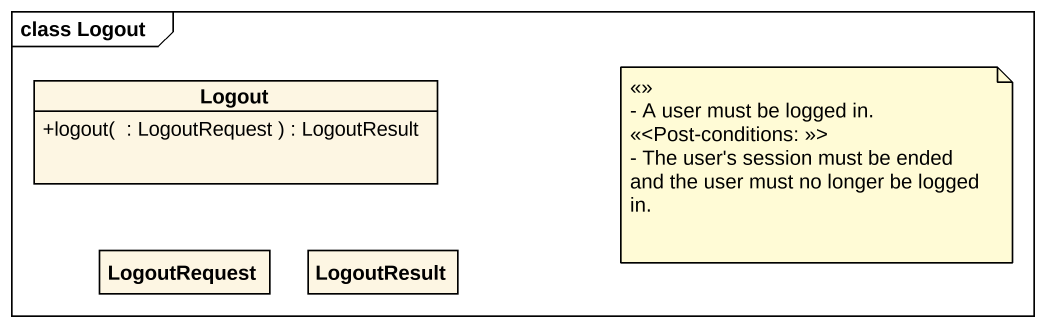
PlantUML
@startuml
mainframe class Logout
hide circle
hide empty members
skinparam classAttributeIconSize 0
class Logout {
  +logout(  : LogoutRequest ) : LogoutResult
}
class LogoutRequest
class LogoutResult
note as N1
  <<>>
  - A user must be logged in.
  <<<Post-conditions: >>>
  - The user's session must be ended and the user must no longer be logged in.
end note
@enduml
